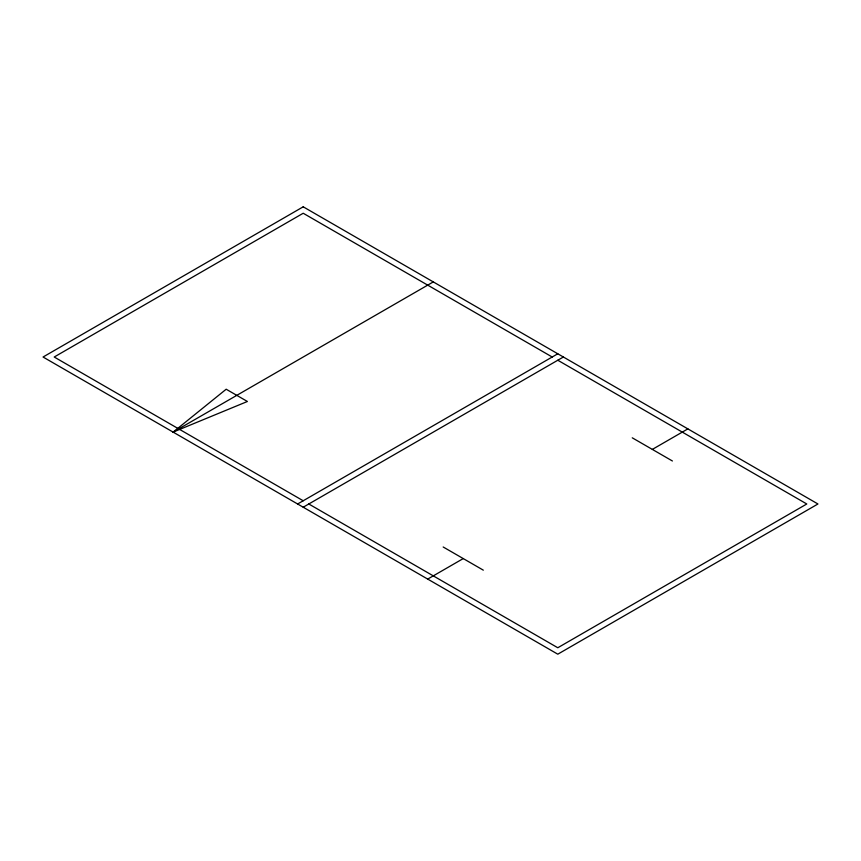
<?xml version="1.0" encoding="UTF-8"?>
<svg xmlns="http://www.w3.org/2000/svg" width="861" height="861" viewBox="0 0 861 861"><rect width="100%" height="100%" fill="white"/><g stroke="black" fill="none" stroke-linecap="round" stroke-linejoin="round"><path stroke-width="1.29" d="M173.126 432.114L226.185 389.226L247.408 401.484L173.126 432.114L433.287 281.913M297.626 503.986L557.788 353.785M303.212 507.215L563.374 357.014M427.713 579.087L463.25 558.574M652.337 449.41L687.874 428.886M552.213 357.014L303.212 213.248L54.211 357.014L303.212 500.768M557.788 360.232L806.789 503.986L557.788 647.752L308.787 503.986M632.265 437.818L672.409 460.99M443.178 546.983L483.322 570.165M303.212 206.812L43.05 357.014L557.788 654.188L817.95 503.986L303.212 206.812"/></g></svg>
